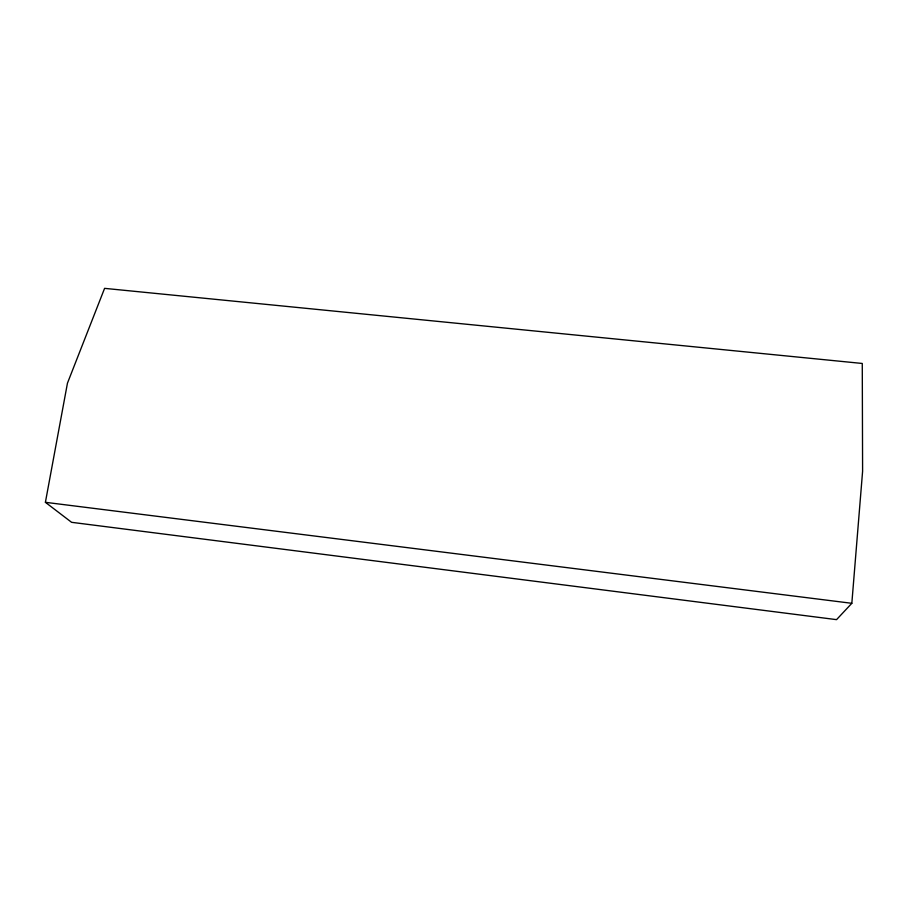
<?xml version="1.0" encoding="UTF-8"?>
<svg xmlns="http://www.w3.org/2000/svg" width="908" height="908" viewBox="0 0 908 908"><rect width="100%" height="100%" fill="white"/><g stroke="black" fill="none" stroke-linecap="round" stroke-linejoin="round"><path stroke-width="1.36" d="M851.829 603.309L862.6 471.275L862.271 363.461L104.59 288.358L67.453 383.176L45.4 502.317L71.596 522.316L836.552 619.642L851.829 603.309L45.4 502.317"/></g></svg>
